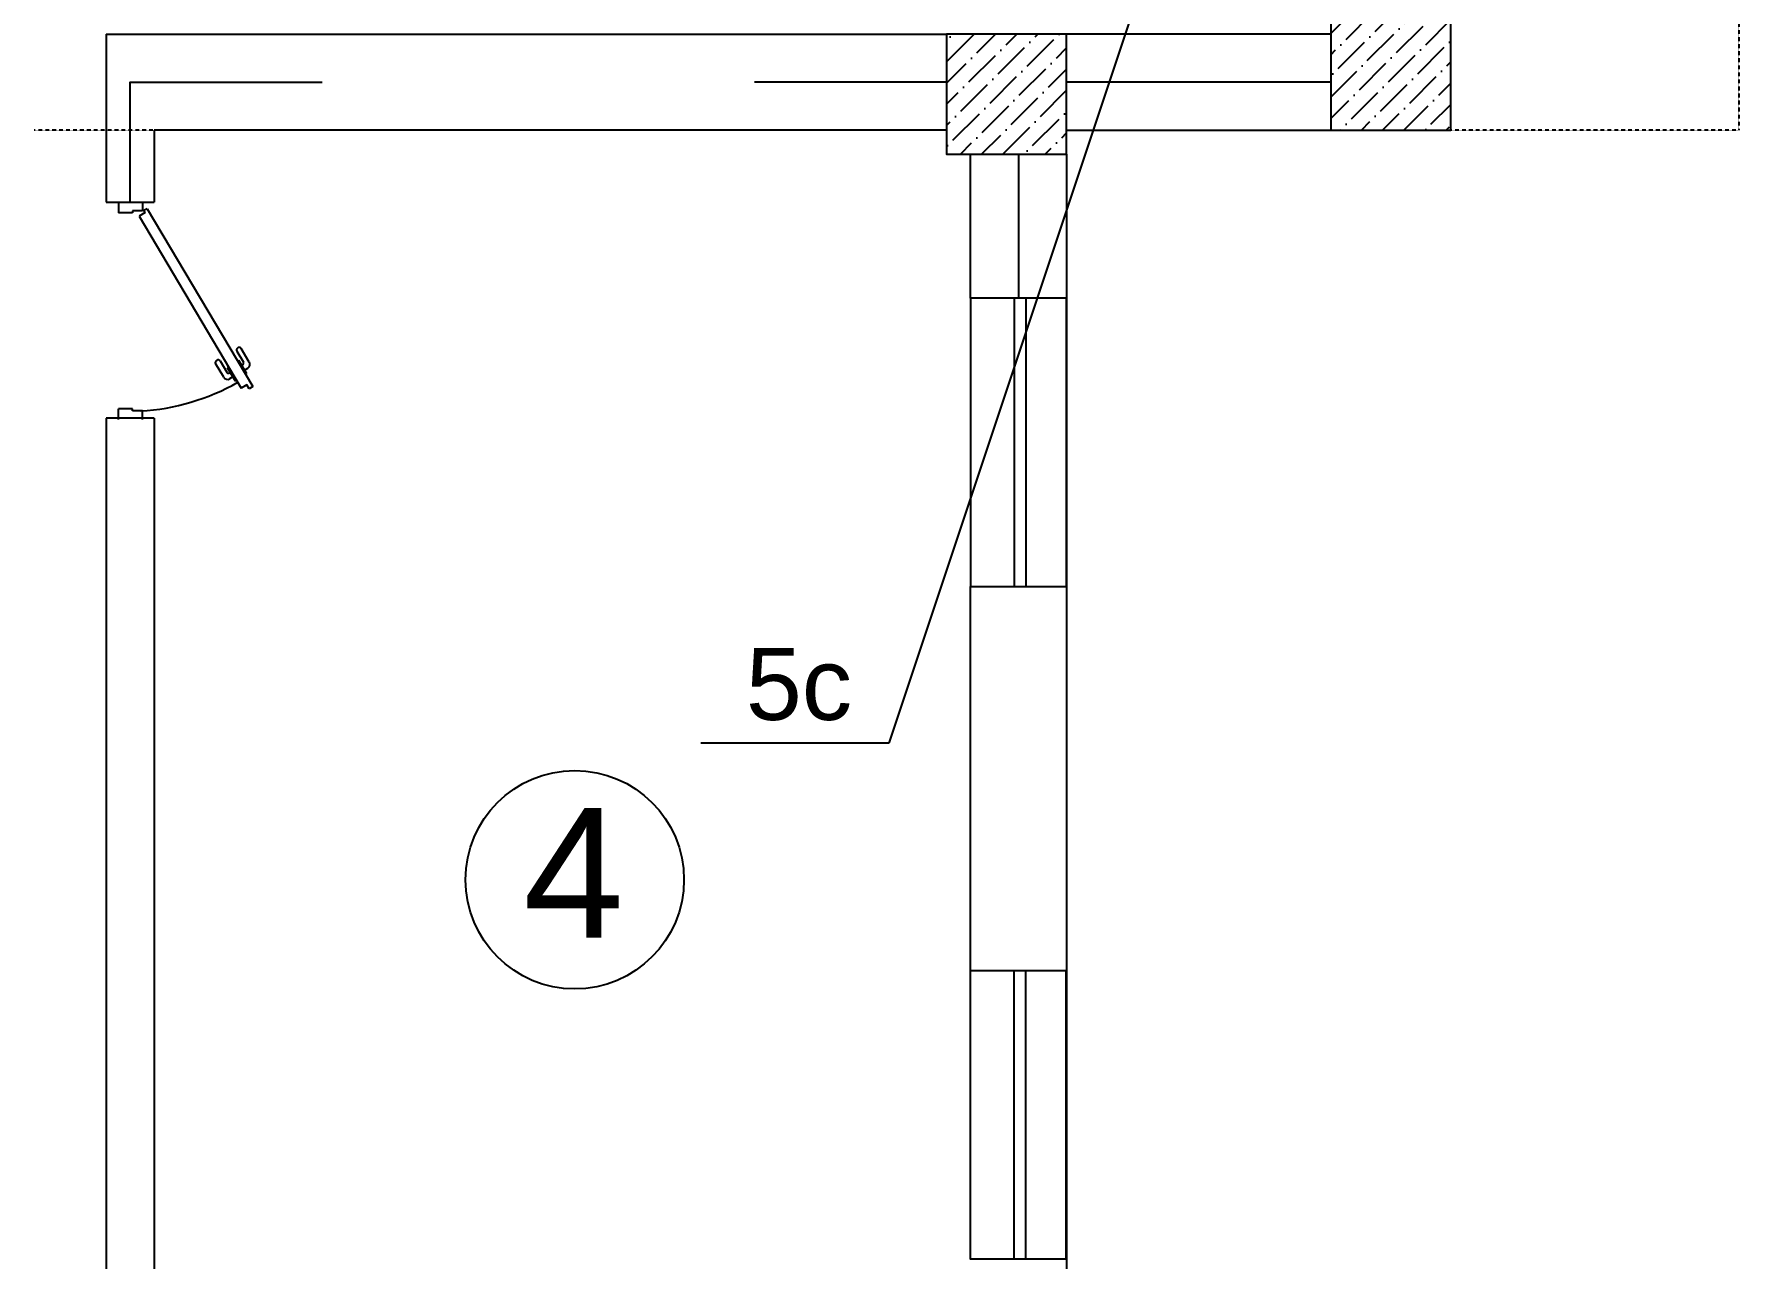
# Model space of a CAD drawing. Header units: millimetres. Extents: x 42452 to 2852333, y -419346 to 834876.
# Drawn here: x 2645126 to 2652226, y 668961 to 674062 of the extents above; entities that cross this region are included whole.
import ezdxf

# ---------------------------------------------------------------- set-up
doc = ezdxf.new("R2010")
doc.units = ezdxf.units.MM
doc.linetypes.add('( Hidden )', pattern=[0.275, 0.15, -0.125])
for name, color, linetype, lineweight in [('memar', 7, 'Continuous', 25), ('ДВЕРИ', 7, 'Continuous', 5), ('Соединение', 5, 'Continuous', 30), ('текст_свет', 5, 'Continuous', 30)]:
    doc.layers.add(name, color=color, linetype=linetype, lineweight=lineweight)
doc.styles.get("Standard").update_dxf_attribs({"font": 'arial.ttf'})
doc.styles.add('СГЕНЕРИР_СТИЛЬ_1', font='arial.ttf')

# ---------------------------------------------------------------- blocks, each defined once
blk = doc.blocks.new('qapi 700')
at = {"layer": 'ДВЕРИ', "color": 251, "lineweight": 25, "true_color": 0x636466}
for p, q in [((1281619.6, 90085.8), (1281659.2, 90085.8)), ((1281659.2, 90033.9), (1281659.2, 90085.8)), ((1282419.6, 90085.8), (1282379.9, 90085.8)), ((1282379.9, 90033.9), (1282379.9, 90085.2)), ((1281619.6, 89997.1), (1281651.3, 89997.1)), ((1281651.3, 89997.1), (1281651.3, 90033.9)), ((1281651.3, 90033.9), (1281659.2, 90033.9)), ((1282368.3, 90009.8), (1281734.7, 89633.4)), ((1282395.4, 89979.8), (1281741.3, 89591.2)), ((1282381.6, 89987.4), (1282368.3, 90009.8)), ((1282387.8, 90033.9), (1282379.9, 90033.9)), ((1282388.4, 89991.5), (1282381.6, 89987.4)), ((1282387.8, 89997.1), (1282387.8, 90033.9)), ((1282419.6, 89997.1), (1282387.8, 89997.1)), ((1282419.6, 89997.1), (1282387.8, 89997.1)), ((1282395.4, 89979.8), (1282388.4, 89991.5)), ((1281775.1, 89697.9), (1281825.6, 89727.9)), ((1281811.6, 89685.5), (1281761.9, 89655.9)), ((1281776.4, 89664.6), (1281769.5, 89676.2)), ((1281791.5, 89676.3), (1281792.8, 89674.3)), ((1281835.3, 89711.6), (1281794.3, 89687.2)), ((1281814.4, 89680.8), (1281811.6, 89685.5)), ((1281836.4, 89725.1), (1281838, 89722.4)), ((1281733.2, 89604.8), (1281746.9, 89612.9)), ((1281741.3, 89591.2), (1281733.2, 89604.8)), ((1281746.9, 89612.9), (1281734.7, 89633.4)), ((1281761.9, 89655.9), (1281764.7, 89651.2)), ((1281785, 89616.9), (1281787.4, 89612.9)), ((1281787.4, 89612.9), (1281837.2, 89642.5)), ((1281802, 89621.6), (1281809.2, 89609.3)), ((1281819.9, 89628.6), (1281818.3, 89631.3)), ((1281871.8, 89650.1), (1281830.8, 89625.8)), ((1281831, 89603.8), (1281881.5, 89633.8)), ((1281837.2, 89642.5), (1281834.8, 89646.5)), ((1281884.3, 89644.7), (1281882.7, 89647.4))]:
    blk.add_line(p, q, dxfattribs=at)
for centre, radius, start, end in [((1282471.1, 90051.9), 821.4, 183.40765, 209.57059), ((1281829.6, 89721.1), 7.94, 30.71329, 120.71329), ((1281783.2, 89684.3), 15.9, 120.71329, 210.71329), ((1281798.4, 89680.4), 7.94, 120.71329, 210.71329), ((1281831.2, 89718.4), 7.94, 300.71329, 30.71329), ((1281822.9, 89617.4), 15.9, 210.71329, 300.71329), ((1281826.8, 89632.6), 7.94, 210.71329, 300.71329), ((1281875.8, 89643.3), 7.94, 30.71329, 120.71329), ((1281877.4, 89640.6), 7.94, 300.71329, 30.71329)]:
    blk.add_arc(centre, radius, start, end, dxfattribs=at)

msp = doc.modelspace()

# ---------------------------------------------------------------- hatches: boundary and pattern name
at = {"layer": 'memar', "lineweight": 25}
h = msp.add_hatch(dxfattribs=at)
h.set_pattern_fill('ANSI36', color=256, scale=500)
h.set_pattern_definition([(45, (877287.81, 3130561.63), (33.1456304, 121.533978), [156.25, -31.25, 0, -31.25])])
h.paths.add_polyline_path([(2650526.31616, 674161.54702), (2650526.31616, 673661.54702), (2651026.31616, 673661.54702), (2651026.31616, 674161.54702)])
h = msp.add_hatch(dxfattribs=at)
h.set_pattern_fill('ANSI36', color=256, scale=500)
h.set_pattern_definition([(45, (878887.81, 3130461.63), (33.1456304, 121.533978), [156.25, -31.25, 0, -31.25])])
h.paths.add_polyline_path([(2648926.31616, 674061.54702), (2648926.31616, 673561.54702), (2649426.31616, 673561.54702), (2649426.31616, 674061.54702)])

# ---------------------------------------------------------------- linework, layer by layer
at = {"layer": 'memar', "color": 7, "linetype": '( Hidden )', "lineweight": 25}
for p, q in [((2652226.13986, 677061.54702), (2652226.13986, 673661.54702)), ((2648179.3499, 673661.54702), (2645126.09914, 673661.54702)), ((2648925.96356, 673661.54702), (2646979.3499, 673661.54702)), ((2652226.13986, 673661.54702), (2651026.13986, 673661.54702))]:
    msp.add_line(p, q, dxfattribs=at)
at = {"layer": 'memar', "lineweight": 25}
for p, q in [((2648926.31616, 673861.54702), (2648126.31616, 673861.54702)), ((2650526.31616, 673861.54702), (2649426.31616, 673861.54702)), ((2649226.31616, 673561.54702), (2649226.13986, 672961.47089))]:
    msp.add_line(p, q, dxfattribs=at)
at = {"layer": 'memar', "color": 3, "lineweight": 25}
for points in [[(2651026.31616, 674161.54702), (2650526.31616, 674161.54702), (2650526.31616, 673661.54702), (2651026.31616, 673661.54702)], [(2649426.31616, 674061.54702), (2648926.31616, 674061.54702), (2648926.31616, 673561.54702), (2649426.31616, 673561.54702)]]:
    msp.add_lwpolyline(points, close=True, dxfattribs=at)
at = {"layer": 'memar', "color": 0, "lineweight": 25}
for points in [[(2645426.14, 674061.54702), (2645426.14, 673361.70466)], [(2645426.14, 674061.54702), (2648926.31616, 674061.54702)], [(2650526.51109, 674061.54702), (2649426.13986, 674061.54702)], [(2645626.14, 673661.54702), (2645626.14, 673361.70466)], [(2648926.13986, 673661.54702), (2645626.14, 673661.54702)], [(2649426.51109, 673661.54702), (2650526.13986, 673661.54702)], [(2649026.14, 672961.47089), (2649026.14, 673561.54702)], [(2649426.14, 673561.54702), (2649426.14, 667661.54702)], [(2645426.14, 673361.70466), (2645626.14, 673361.70466)], [(2645426.14, 672461.70466), (2645426.14, 667261.70466)], [(2645626.14, 672461.70466), (2645426.14, 672461.70466)], [(2645626.14, 672461.70466), (2645626.14, 667261.70466)], [(2649026.14, 670161.47089), (2649026.14, 671761.47089)]]:
    msp.add_lwpolyline(points, dxfattribs=at)
at = {"layer": 'memar', "lineweight": 25}
msp.add_lwpolyline([(2645526.14, 673361.70466), (2645526.14, 673861.54702), (2646326.14, 673861.54702)], dxfattribs=at)
at = {"layer": 'memar', "color": 0, "lineweight": 25}
for points in [[(2649426.13986, 671761.47089), (2649426.13986, 672961.47089), (2649026.13986, 672961.47089), (2649026.13986, 671761.47089)], [(2649425.0026, 668961.47089), (2649425.0026, 670161.47089), (2649025.0026, 670161.47089), (2649025.0026, 668961.47089)]]:
    msp.add_lwpolyline(points, close=True, dxfattribs=at)
at = {"layer": 'memar', "color": 146, "lineweight": 25, "true_color": 0x105689}
for points in [[(2649257.27726, 672961.47089), (2649207.27726, 672961.47089), (2649207.27726, 671761.47089), (2649257.27726, 671761.47089)], [(2649256.14, 670161.47089), (2649206.14, 670161.47089), (2649206.14, 668961.47089), (2649256.14, 668961.47089)]]:
    msp.add_lwpolyline(points, close=True, dxfattribs=at)
at = {"layer": 'memar', "color": 0, "lineweight": 25}
msp.add_circle((2647377.76103, 670540.51373), 454.87332, dxfattribs=at)
at = {"layer": 'Соединение', "color": 0, "lineweight": -3}
for p, q in [((2650440.13107, 676371.07327), (2648685.43901, 671109.34101)), ((2648685.43901, 671109.34101), (2647902.78397, 671109.34101))]:
    msp.add_line(p, q, dxfattribs=at)

# ---------------------------------------------------------------- block references
at = {"layer": 'memar', "color": 0, "lineweight": 25, "xscale": 1.131557943531848, "yscale": 1.131557943531848, "zscale": 1.131557943531848, "rotation": 90.00000000000001}
msp.add_blockref('qapi 700', (2747414.38346, -777770.38437), dxfattribs=at)

# ---------------------------------------------------------------- texts
at = {"layer": 'memar', "linetype": 'Continuous', "lineweight": 25, "insert": (2647582.9624, 670838.54504), "char_height": 540, "attachment_point": 3, "style": 'СГЕНЕРИР_СТИЛЬ_1'}
msp.add_mtext('{\\fArial|b0|i0|c238|p38;4}', dxfattribs=at)
at = {"layer": 'текст_свет', "color": 1, "linetype": 'Continuous', "lineweight": 0, "insert": (2648090.26683, 671505.84066), "char_height": 300, "width": 1005.9254246, "attachment_point": 1}
msp.add_mtext('5c', dxfattribs=at)

doc.saveas('drawing.dxf')
